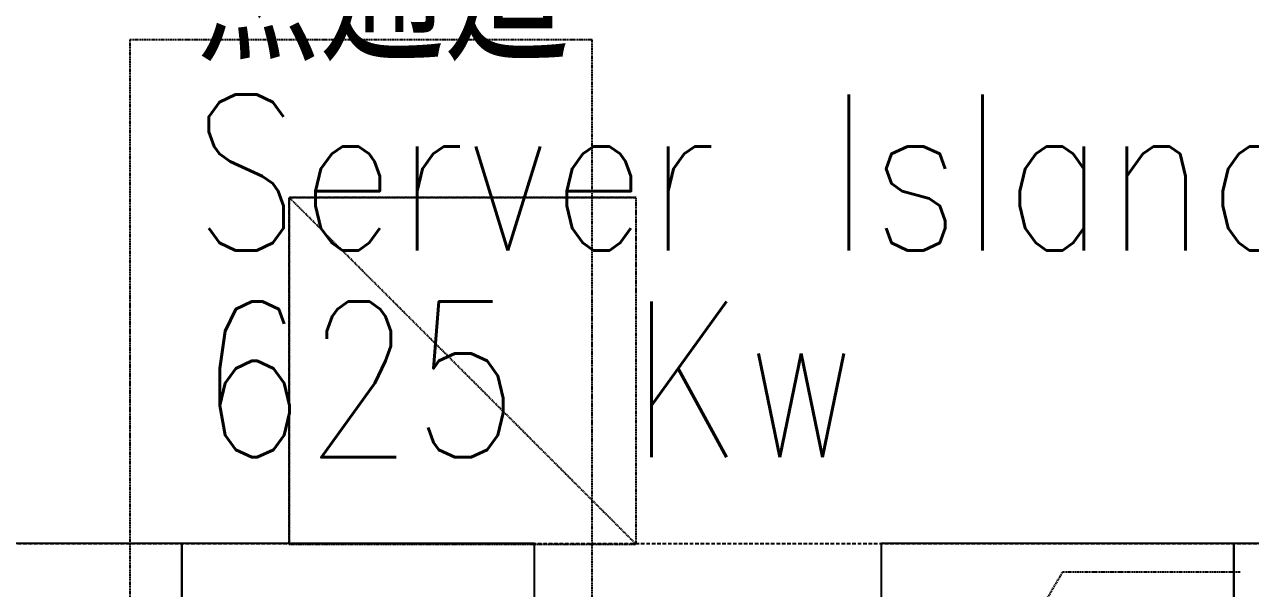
# Model space of a CAD drawing. Extents: x 225000 to 2157367, y 208400 to 840900.
# Drawn here: x 502644 to 504764, y 407525 to 408501 of the extents above; entities that cross this region are included whole.
import ezdxf

# ---------------------------------------------------------------- set-up
doc = ezdxf.new("R2010")
doc.units = 0
doc.header["$LTSCALE"] = 10
doc.linetypes.add('XFDP20-DC-PH1$0$HIDDEN2', pattern=[0.1875, 0.125, -0.0625])
doc.linetypes.add('XFM2D20-DC$0$HIDDEN', pattern=[0.3, 0.2, -0.1])
for name, color, linetype in [('XFDP20-DC-PH1$0$A-EQ (PH1)', 15, 'XFDP20-DC-PH1$0$HIDDEN2'), ('XFM2D20-DC$0$M-DUCT-DIFF', 3, 'Continuous'), ('XFM2D20-DC$0$M-DUCT-TEXT-Line', 3, 'Continuous'), ('XFM2D20-DC$0$M-HVAC-DUCT', 100, 'Continuous'), ('XFM2Q20-DC$0$RACK-DC1-600X1200', 6, 'Continuous')]:
    doc.layers.add(name, color=color, linetype=linetype)
doc.styles.add('XFM2D20-DC$0$aa-txt', font='simplex.shx', dxfattribs={"width": 0.8, "bigfont": 'CHINA.shx'})
doc.styles.add('XFM2Q20-DC$0$XOL30-HVAC-EQ-L194205$0$Standard', font='txt.shx', dxfattribs={"width": 0.8, "bigfont": 'chineset.shx'})
doc.dimstyles.new('XFM2D20-DC$0$adim-100', dxfattribs={"dimscale": 100, "dimtxt": 0.25, "dimasz": 2.5, "dimexe": 0.1, "dimexo": 0.5, "dimgap": 0.15, "dimtad": 0, "dimdec": 4, "dimdsep": 46, "dimtxsty": 'XFM2D20-DC$0$aa-txt', "dimcen": 2.5, "dimclrd": 256, "dimclre": 256, "dimclrt": 256, "dimadec": 0, "dimazin": 0, "dimtfac": 1, "dimtdec": 4, "dimtmove": 0, "dimatfit": 3, "dimfxl": 1, "dimtolj": 1, "dimtzin": 0, "dimarcsym": 0})

# ---------------------------------------------------------------- blocks, each defined once
blk = doc.blocks.new('XFDP20-DC-PH1')
at = {"layer": 'XFDP20-DC-PH1$0$A-EQ (PH1)', "ltscale": 5, "elevation": 0}
blk.add_lwpolyline([(510205.6, 206402.3), (500475.6, 206402.3), (500475.6, 207602.3), (510205.6, 207602.3)], close=True, dxfattribs=at)
blk = doc.blocks.new('XFM2Q20-DC')
at = {"layer": 'XFM2Q20-DC$0$RACK-DC1-600X1200', "elevation": 0}
for points in [[(502915.6, 207602.3), (502305.6, 207602.3), (502305.6, 206402.3), (502915.6, 206402.3)], [(503525.6, 207602.3), (502915.6, 207602.3), (502915.6, 206402.3), (503525.6, 206402.3)], [(504735.6, 207602.3), (504125.6, 207602.3), (504125.6, 206402.3), (504735.6, 206402.3)], [(505345.6, 207602.3), (504735.6, 207602.3), (504735.6, 206402.3), (505345.6, 206402.3)]]:
    blk.add_lwpolyline(points, close=True, dxfattribs=at)
at = {"color": 53, "style": 'XFM2Q20-DC$0$XOL30-HVAC-EQ-L194205$0$Standard', "width": 0.8}
for s, height, p in [('熱通道', 269.57, (502939.4, 208438, 0)), ('Server Island', 269.575, (502934.7, 208110, 0)), ('625 Kw', 269.57, (502944.7, 207751.7, 0))]:
    blk.add_text(s, height=height, dxfattribs=at).set_placement(p)
blk = doc.blocks.new('XFM2D20-DC')
at = {"layer": 'XFM2D20-DC$0$M-DUCT-DIFF', "color": 252, "linetype": 'XFM2D20-DC$0$HIDDEN'}
for p, q in [((503101.5, 208201.5, 0), (503701.5, 208201.5, 0)), ((503701.5, 207601.5, 0), (503101.5, 208201.5, 0)), ((503101.5, 208201.5, 0), (503101.5, 207601.5, 0)), ((503701.5, 208201.5, 0), (503101.5, 208201.5, 0)), ((503101.5, 207601.5, 0), (503101.5, 208201.5, 0)), ((503701.5, 207601.5, 0), (503701.5, 208201.5, 0)), ((503101.5, 207601.5, 0), (503701.5, 207601.5, 0))]:
    blk.add_line(p, q, dxfattribs=at)
at = {"layer": 'XFM2D20-DC$0$M-HVAC-DUCT', "color": 252, "linetype": 'XFM2D20-DC$0$HIDDEN'}
for p, q in [((503625.6, 208474.5, 0), (502825.6, 208474.5, 0)), ((502825.6, 208474.5, 0), (502825.6, 205231, 0)), ((503625.6, 205081, 0), (503625.6, 208474.5, 0))]:
    blk.add_line(p, q, dxfattribs=at)
at = {"layer": 'XFM2D20-DC$0$M-DUCT-TEXT-Line', "color": 252, "linetype": 'XFM2D20-DC$0$HIDDEN'}
blk.add_leader([(503658.9, 206226.8), (504439.6, 207553.4), (504746.4, 207553.4)], dimstyle='XFM2D20-DC$0$adim-100', override={"dimclrd": 256}, dxfattribs=at)

msp = doc.modelspace()

# ---------------------------------------------------------------- block references
for name in ['XFM2D20-DC', 'XFDP20-DC-PH1', 'XFM2Q20-DC']:
    msp.add_blockref(name, (0, 200000))

doc.saveas('drawing.dxf')
